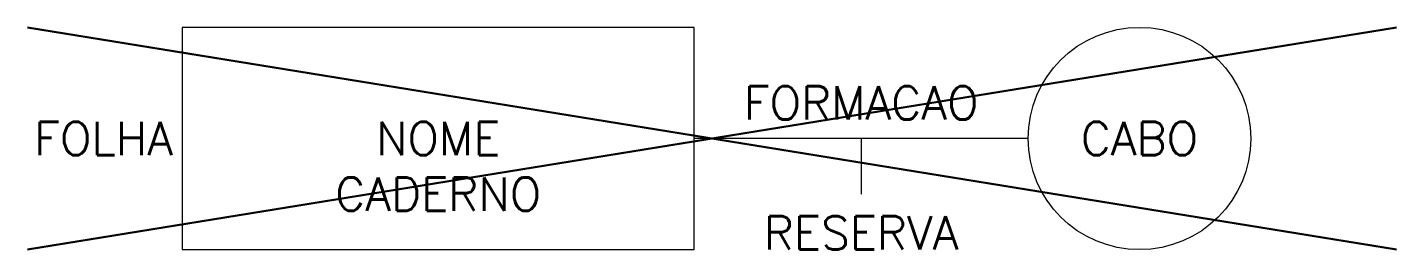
# Model space of a CAD drawing. Extents: x 185 to 246.6, y 185 to 195.
import ezdxf
from ezdxf.enums import TextEntityAlignment as Align

# ---------------------------------------------------------------- set-up
doc = ezdxf.new("R2010")
doc.units = 0
doc.header["$MEASUREMENT"] = 0
doc.layers.get('0').update_dxf_attribs({"linetype": 'CONTINUOUS'})
doc.styles.add('ROMANS', font='romans')

msp = doc.modelspace()

# ---------------------------------------------------------------- linework, layer by layer
at = {"color": 1, "lineweight": 50}
for p, q in [((185.045, 195), (246.552, 185)), ((246.552, 195), (185.045, 185))]:
    msp.add_line(p, q, dxfattribs=at)
at = {"color": 7}
for p, q in [((230, 190), (215, 190)), ((222.5, 190), (222.5, 187.5))]:
    msp.add_line(p, q, dxfattribs=at)
msp.add_lwpolyline([(192, 185), (215, 185), (215, 195), (192, 195)], close=True, dxfattribs=at)
msp.add_circle((235, 190), 5, dxfattribs=at)

# ---------------------------------------------------------------- texts
at = {"color": 7, "lineweight": -3, "style": 'ROMANS'}
for tag, p in [('FORMACAO', (222.5, 191.6)), ('NOME', (203.5, 190)), ('CABO', (235, 190)), ('CADERNO', (203.5, 187.5)), ('RESERVA', (222.5, 185.751))]:
    msp.add_attdef(tag, text='', height=1.5, dxfattribs=at).set_placement(p, align=Align.MIDDLE_CENTER)
msp.add_attdef('FOLHA', text='', height=1.5, dxfattribs=at).set_placement((191.589, 190), align=Align.MIDDLE_RIGHT)

doc.saveas('drawing.dxf')
